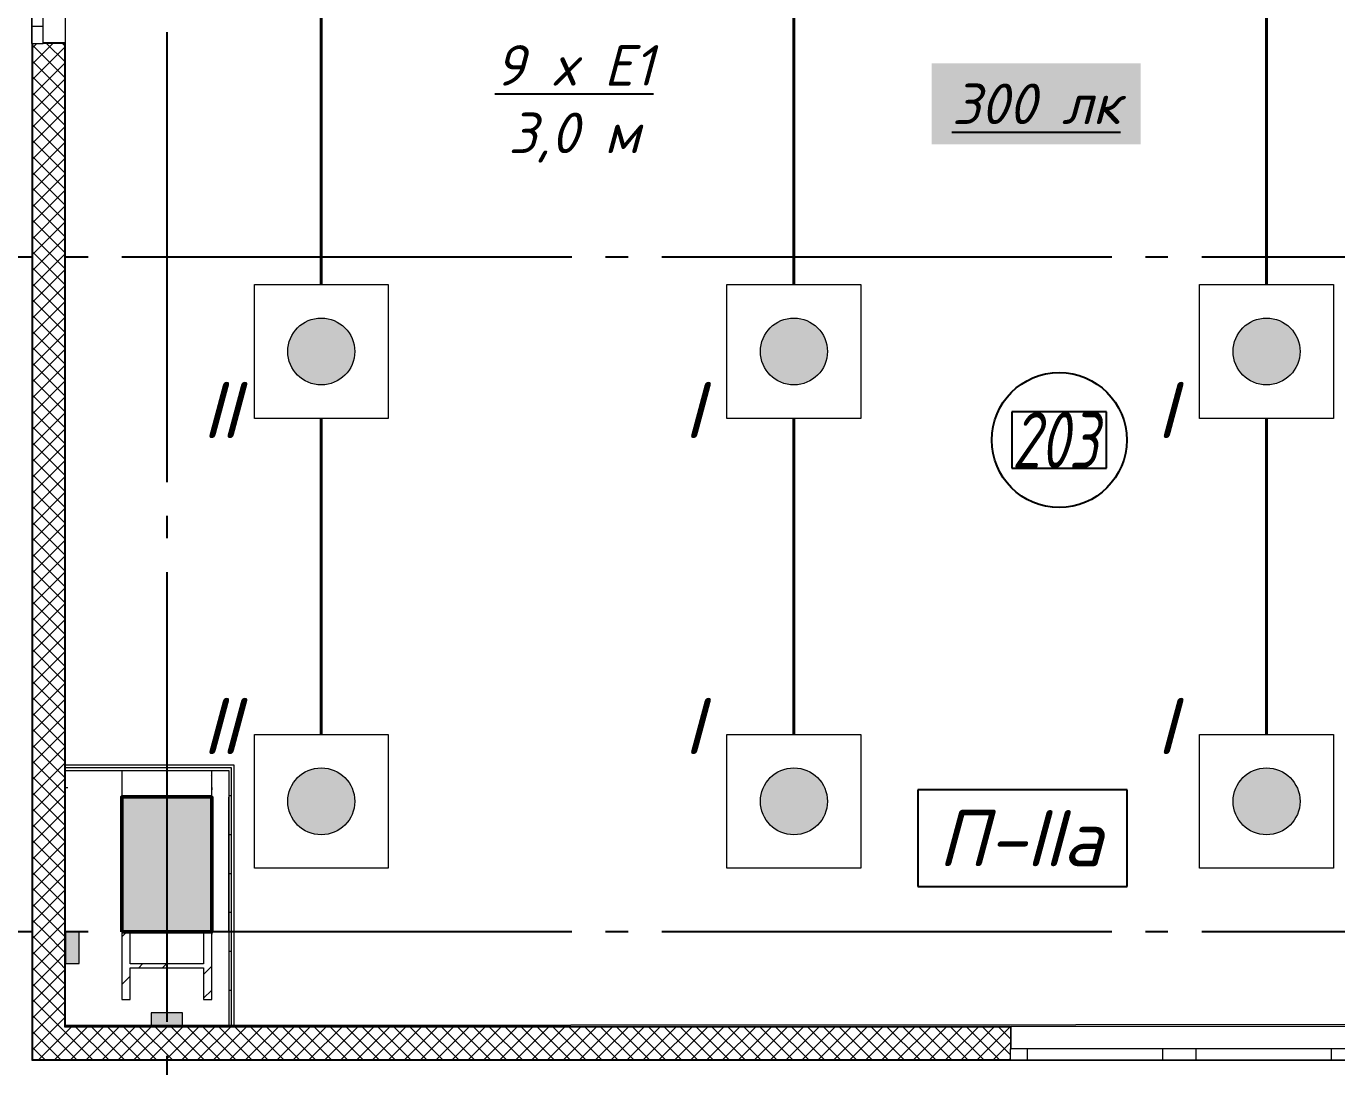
# Model space of a CAD drawing. Header units: millimetres. Extents: x 0 to 1286, y 0 to 420.
# Drawn here: x 91.9 to 150.2, y 93.6 to 139.8 of the extents above; entities that cross this region are included whole.
import ezdxf

# ---------------------------------------------------------------- set-up
doc = ezdxf.new("R2010")
doc.units = ezdxf.units.MM
doc.linetypes.add('ГОСТ 2.303 5', pattern=[24, 20, -1.5, 1, -1.5])
doc.linetypes.add('СПКБ-0000-000-АР#002$0$Achse', pattern=[2300, 0, -800, 1500, 0])
for name, color, linetype in [('Viewport2ForCustomObjects_0', 7, 'Continuous'), ('Номер помещения', 7, 'Continuous'), ('СПКБ-0000-000-АР#002$0$Колонны новые', 7, 'Continuous'), ('СПКБ-0000-000-АР#002$0$Колонны существующие', 7, 'Continuous'), ('СПКБ-0000-000-АР#002$0$Окна ArchiCAD', 7, 'Continuous'), ('СПКБ-0000-000-АР#002$0$Перекрытие новые', 7, 'Continuous'), ('СПКБ-0000-000-АР#002$0$Стены', 7, 'Continuous'), ('СПКБ-0000-000-АР#002$0$Фахверк', 7, 'Continuous'), ('Строительные оси', 7, 'Continuous'), ('ЭО_РАБОЧЕЕ ОСВЕЩЕНИЕ', 7, 'Continuous')]:
    doc.layers.add(name, color=color, linetype=linetype)
for name, color, linetype, lineweight, true_color in [('СПКБ-0000-000-АР#002$0$Колонны новые_Ном._пера__108', 7, 'Continuous', 13, 0xfd8379), ('СПКБ-0000-000-АР#002$0$Колонны существующие_Ном._пера__102', 7, 'Continuous', 13, 0xcccccc), ('СПКБ-0000-000-АР#002$0$Окна ArchiCAD_Ном._пера__68', 7, 'Continuous', 20, 0xfd4435), ('СПКБ-0000-000-АР#002$0$Перекрытие новые_Ном._пера__161', 7, 'Continuous', 13, 0xe11606), ('СПКБ-0000-000-АР#002$0$Стены_Ном._пера__68', 7, 'Continuous', 20, 0xfd4435), ('СПКБ-0000-000-АР#002$0$Фахверк_Ном._пера__102', 7, 'Continuous', 13, 0xcccccc)]:
    doc.layers.add(name, color=color, linetype=linetype, lineweight=lineweight, true_color=true_color)
for name, color, linetype, lineweight in [('СПКБ-0000-000-АР#002$0$Колонны новые_Ном._пера__20', 1, 'Continuous', 20), ('СПКБ-0000-000-АР#002$0$Колонны существующие_Ном._пера__141', 7, 'Continuous', 50), ('СПКБ-0000-000-АР#002$0$Окна ArchiCAD_Ном._пера__6', 5, 'Continuous', 9), ('СПКБ-0000-000-АР#002$0$Стены_Ном._пера__1', 7, 'Continuous', 13), ('СПКБ-0000-000-АР#002$0$Стены_Ном._пера__20', 1, 'Continuous', 20), ('СПКБ-0000-000-АР#002$0$Фахверк_Ном._пера__1', 7, 'Continuous', 13)]:
    doc.layers.add(name, color=color, linetype=linetype, lineweight=lineweight)
doc.styles.add('1.8', font='isocpeui.ttf', dxfattribs={"height": 1.8})
doc.styles.add('2.5', font='isocpeui.ttf')
doc.styles.add('CustomTextStyle10', font='isocpeui.ttf', dxfattribs={"width": 0.737479, "height": 2.5})
doc.styles.add('CustomTextStyle85', font='isocpeui.ttf', dxfattribs={"height": 2.5})
pattern_1 = [(45, (0, 0), (-35.35534, 35.35534), []), (135, (0, 0), (35.35534, 35.35534), [])]
pattern_2 = [(0, (0, 0), (0, 173.2051), [0, -100]), (0, (50, 86.6), (0, 173.2051), [0, -100])]
pattern_3 = [(45, (0, 0), (-159.099, 159.099), []), (45, (-53.03, 53.03), (-159.099, 159.099), [])]

# ---------------------------------------------------------------- blocks, each defined once
blk = doc.blocks.new('*E728')
at = {"layer": 'Номер помещения', "color": 7, "linetype": 'Continuous', "true_color": 0xffffff}
for p, q in [((-197.802, 1.973), (-202.002, 1.973)), ((-202.002, 1.973), (-202.002, -0.527)), ((-197.802, -0.527), (-197.802, 1.973)), ((-202.002, -0.527), (-197.802, -0.527)), ((-202.002, -0.527), (-202.002, -0.527))]:
    blk.add_line(p, q, dxfattribs=at)
at = {"layer": 'Номер помещения', "color": 6, "linetype": 'Continuous'}
for p, q in [((-196.887, -14.822), (-206.193, -14.822)), ((-206.193, -14.822), (-206.193, -19.122)), ((-196.887, -19.122), (-196.887, -14.822)), ((-206.193, -19.122), (-196.887, -19.122))]:
    blk.add_line(p, q, dxfattribs=at)
blk.add_circle((-199.902, 0.723), 3, dxfattribs=at)
at = {"layer": 'Строительные оси', "color": 3, "linetype": 'ГОСТ 2.303 5', "lineweight": 25}
for p, q in [((-239.569, 258.857), (-239.569, -45.143)), ((186.431, 8.857), (-283.569, 8.857)), ((186.431, -21.143), (-283.569, -21.143))]:
    blk.add_line(p, q, dxfattribs=at)
at = {"layer": 'ЭО_РАБОЧЕЕ ОСВЕЩЕНИЕ', "color": 5, "lineweight": 40}
for p, q in [((-232.703, 7.635), (-232.703, 21.68)), ((-211.695, 7.635), (-211.695, 21.68)), ((-190.688, 21.68), (-190.688, 7.635)), ((-232.703, -12.361), (-232.703, 1.685)), ((-211.695, -12.361), (-211.695, 1.685)), ((-190.688, 1.685), (-190.688, -12.361))]:
    blk.add_line(p, q, dxfattribs=at)
at = {"layer": 'ЭО_РАБОЧЕЕ ОСВЕЩЕНИЕ', "color": 7, "lineweight": 0}
for p, q in [((-235.678, 7.635), (-229.728, 7.635)), ((-235.678, 1.685), (-235.678, 7.635)), ((-229.728, 7.635), (-229.728, 1.685)), ((-214.67, 7.635), (-208.72, 7.635)), ((-214.67, 1.685), (-214.67, 7.635)), ((-208.72, 7.635), (-208.72, 1.685)), ((-193.663, 7.635), (-187.713, 7.635)), ((-193.663, 1.685), (-193.663, 7.635)), ((-187.713, 7.635), (-187.713, 1.685)), ((-229.728, 1.685), (-235.678, 1.685)), ((-208.72, 1.685), (-214.67, 1.685)), ((-187.713, 1.685), (-193.663, 1.685)), ((-235.678, -12.361), (-229.728, -12.361)), ((-235.678, -18.311), (-235.678, -12.361)), ((-229.728, -12.361), (-229.728, -18.311)), ((-214.67, -12.361), (-208.72, -12.361)), ((-214.67, -18.311), (-214.67, -12.361)), ((-208.72, -12.361), (-208.72, -18.311)), ((-193.663, -12.361), (-187.713, -12.361)), ((-193.663, -18.311), (-193.663, -12.361)), ((-187.713, -12.361), (-187.713, -18.311)), ((-229.728, -18.311), (-235.678, -18.311)), ((-208.72, -18.311), (-214.67, -18.311)), ((-187.713, -18.311), (-193.663, -18.311))]:
    blk.add_line(p, q, dxfattribs=at)
for centre in [(-232.703, 4.66), (-211.695, 4.66), (-190.688, 4.66), (-232.703, -15.336), (-211.695, -15.336), (-190.688, -15.336)]:
    blk.add_circle(centre, 1.488, dxfattribs=at)
at = {"layer": 'ЭО_РАБОЧЕЕ ОСВЕЩЕНИЕ', "color": 5, "lineweight": 40}
for points in [[(-233.6, 5.847), (-233.803, 5.662), (-231.604, 5.662)], [(-233.366, 5.991), (-233.6, 5.847), (-231.807, 5.847)], [(-233.6, 5.847), (-231.807, 5.847), (-231.604, 5.662)], [(-233.11, 6.09), (-233.366, 5.991), (-232.04, 5.991)], [(-233.366, 5.991), (-232.04, 5.991), (-231.807, 5.847)], [(-232.841, 6.141), (-233.11, 6.09), (-232.296, 6.09)], [(-233.11, 6.09), (-232.296, 6.09), (-232.04, 5.991)], [(-232.841, 6.141), (-232.566, 6.141), (-232.296, 6.09)], [(-212.592, 5.847), (-212.795, 5.662), (-210.596, 5.662)], [(-212.358, 5.991), (-212.592, 5.847), (-210.799, 5.847)], [(-212.592, 5.847), (-210.799, 5.847), (-210.596, 5.662)], [(-212.103, 6.09), (-212.358, 5.991), (-211.032, 5.991)], [(-212.358, 5.991), (-211.032, 5.991), (-210.799, 5.847)], [(-211.833, 6.141), (-212.103, 6.09), (-211.288, 6.09)], [(-212.103, 6.09), (-211.288, 6.09), (-211.032, 5.991)], [(-211.833, 6.141), (-211.558, 6.141), (-211.288, 6.09)], [(-191.584, 5.847), (-191.787, 5.662), (-189.588, 5.662)], [(-191.351, 5.991), (-191.584, 5.847), (-189.791, 5.847)], [(-191.584, 5.847), (-189.791, 5.847), (-189.588, 5.662)], [(-191.095, 6.09), (-191.351, 5.991), (-190.025, 5.991)], [(-191.351, 5.991), (-190.025, 5.991), (-189.791, 5.847)], [(-190.825, 6.141), (-191.095, 6.09), (-190.28, 6.09)], [(-191.095, 6.09), (-190.28, 6.09), (-190.025, 5.991)], [(-190.825, 6.141), (-190.55, 6.141), (-190.28, 6.09)], [(-233.968, 5.443), (-234.09, 5.197), (-231.316, 5.197)], [(-233.803, 5.662), (-233.968, 5.443), (-231.439, 5.443)], [(-233.968, 5.443), (-231.439, 5.443), (-231.316, 5.197)], [(-233.803, 5.662), (-231.604, 5.662), (-231.439, 5.443)], [(-212.96, 5.443), (-213.082, 5.197), (-210.308, 5.197)], [(-212.795, 5.662), (-212.96, 5.443), (-210.431, 5.443)], [(-212.96, 5.443), (-210.431, 5.443), (-210.308, 5.197)], [(-212.795, 5.662), (-210.596, 5.662), (-210.431, 5.443)], [(-191.952, 5.443), (-192.075, 5.197), (-189.301, 5.197)], [(-191.787, 5.662), (-191.952, 5.443), (-189.423, 5.443)], [(-191.952, 5.443), (-189.423, 5.443), (-189.301, 5.197)], [(-191.787, 5.662), (-189.588, 5.662), (-189.423, 5.443)], [(-234.165, 4.933), (-234.191, 4.66), (-231.216, 4.66)], [(-234.09, 5.197), (-234.165, 4.933), (-231.241, 4.933)], [(-234.165, 4.933), (-231.241, 4.933), (-231.216, 4.66)], [(-234.09, 5.197), (-231.316, 5.197), (-231.241, 4.933)], [(-213.158, 4.933), (-213.183, 4.66), (-210.208, 4.66)], [(-213.082, 5.197), (-213.158, 4.933), (-210.233, 4.933)], [(-213.158, 4.933), (-210.233, 4.933), (-210.208, 4.66)], [(-213.082, 5.197), (-210.308, 5.197), (-210.233, 4.933)], [(-192.15, 4.933), (-192.175, 4.66), (-189.2, 4.66)], [(-192.075, 5.197), (-192.15, 4.933), (-189.225, 4.933)], [(-192.15, 4.933), (-189.225, 4.933), (-189.2, 4.66)], [(-192.075, 5.197), (-189.301, 5.197), (-189.225, 4.933)], [(-234.191, 4.66), (-234.165, 4.386), (-231.241, 4.386)], [(-234.191, 4.66), (-231.216, 4.66), (-231.241, 4.386)], [(-234.165, 4.386), (-234.09, 4.122), (-231.316, 4.122)], [(-234.165, 4.386), (-231.241, 4.386), (-231.316, 4.122)], [(-234.09, 4.122), (-233.968, 3.877), (-231.439, 3.877)], [(-234.09, 4.122), (-231.316, 4.122), (-231.439, 3.877)], [(-213.183, 4.66), (-213.158, 4.386), (-210.233, 4.386)], [(-213.183, 4.66), (-210.208, 4.66), (-210.233, 4.386)], [(-213.158, 4.386), (-213.082, 4.122), (-210.308, 4.122)], [(-213.158, 4.386), (-210.233, 4.386), (-210.308, 4.122)], [(-213.082, 4.122), (-212.96, 3.877), (-210.431, 3.877)], [(-213.082, 4.122), (-210.308, 4.122), (-210.431, 3.877)], [(-192.175, 4.66), (-192.15, 4.386), (-189.225, 4.386)], [(-192.175, 4.66), (-189.2, 4.66), (-189.225, 4.386)], [(-192.15, 4.386), (-192.075, 4.122), (-189.301, 4.122)], [(-192.15, 4.386), (-189.225, 4.386), (-189.301, 4.122)], [(-192.075, 4.122), (-191.952, 3.877), (-189.423, 3.877)], [(-192.075, 4.122), (-189.301, 4.122), (-189.423, 3.877)], [(-233.968, 3.877), (-233.803, 3.658), (-231.604, 3.658)], [(-233.968, 3.877), (-231.439, 3.877), (-231.604, 3.658)], [(-233.803, 3.658), (-233.6, 3.473), (-231.807, 3.473)], [(-233.803, 3.658), (-231.604, 3.658), (-231.807, 3.473)], [(-212.96, 3.877), (-212.795, 3.658), (-210.596, 3.658)], [(-212.96, 3.877), (-210.431, 3.877), (-210.596, 3.658)], [(-212.795, 3.658), (-212.592, 3.473), (-210.799, 3.473)], [(-212.795, 3.658), (-210.596, 3.658), (-210.799, 3.473)], [(-191.952, 3.877), (-191.787, 3.658), (-189.588, 3.658)], [(-191.952, 3.877), (-189.423, 3.877), (-189.588, 3.658)], [(-191.787, 3.658), (-191.584, 3.473), (-189.791, 3.473)], [(-191.787, 3.658), (-189.588, 3.658), (-189.791, 3.473)], [(-233.6, 3.473), (-233.366, 3.328), (-232.04, 3.328)], [(-233.6, 3.473), (-231.807, 3.473), (-232.04, 3.328)], [(-233.366, 3.328), (-233.11, 3.229), (-232.296, 3.229)], [(-233.366, 3.328), (-232.04, 3.328), (-232.296, 3.229)], [(-233.11, 3.229), (-232.841, 3.178), (-232.566, 3.178)], [(-233.11, 3.229), (-232.296, 3.229), (-232.566, 3.178)], [(-212.592, 3.473), (-212.358, 3.328), (-211.032, 3.328)], [(-212.592, 3.473), (-210.799, 3.473), (-211.032, 3.328)], [(-212.358, 3.328), (-212.103, 3.229), (-211.288, 3.229)], [(-212.358, 3.328), (-211.032, 3.328), (-211.288, 3.229)], [(-212.103, 3.229), (-211.833, 3.178), (-211.558, 3.178)], [(-212.103, 3.229), (-211.288, 3.229), (-211.558, 3.178)], [(-191.584, 3.473), (-191.351, 3.328), (-190.025, 3.328)], [(-191.584, 3.473), (-189.791, 3.473), (-190.025, 3.328)], [(-191.351, 3.328), (-191.095, 3.229), (-190.28, 3.229)], [(-191.351, 3.328), (-190.025, 3.328), (-190.28, 3.229)], [(-191.095, 3.229), (-190.825, 3.178), (-190.55, 3.178)], [(-191.095, 3.229), (-190.28, 3.229), (-190.55, 3.178)], [(-233.11, -13.905), (-233.366, -14.004), (-232.04, -14.004)], [(-232.841, -13.855), (-233.11, -13.905), (-232.296, -13.905)], [(-233.11, -13.905), (-232.296, -13.905), (-232.04, -14.004)], [(-232.841, -13.855), (-232.566, -13.855), (-232.296, -13.905)], [(-212.103, -13.905), (-212.358, -14.004), (-211.032, -14.004)], [(-211.833, -13.855), (-212.103, -13.905), (-211.288, -13.905)], [(-212.103, -13.905), (-211.288, -13.905), (-211.032, -14.004)], [(-211.833, -13.855), (-211.558, -13.855), (-211.288, -13.905)], [(-191.095, -13.905), (-191.351, -14.004), (-190.025, -14.004)], [(-190.825, -13.855), (-191.095, -13.905), (-190.28, -13.905)], [(-191.095, -13.905), (-190.28, -13.905), (-190.025, -14.004)], [(-190.825, -13.855), (-190.55, -13.855), (-190.28, -13.905)], [(-233.968, -14.553), (-234.09, -14.798), (-231.316, -14.798)], [(-233.803, -14.334), (-233.968, -14.553), (-231.439, -14.553)], [(-233.968, -14.553), (-231.439, -14.553), (-231.316, -14.798)], [(-233.6, -14.149), (-233.803, -14.334), (-231.604, -14.334)], [(-233.803, -14.334), (-231.604, -14.334), (-231.439, -14.553)], [(-233.366, -14.004), (-233.6, -14.149), (-231.807, -14.149)], [(-233.6, -14.149), (-231.807, -14.149), (-231.604, -14.334)], [(-233.366, -14.004), (-232.04, -14.004), (-231.807, -14.149)], [(-212.96, -14.553), (-213.082, -14.798), (-210.308, -14.798)], [(-212.795, -14.334), (-212.96, -14.553), (-210.431, -14.553)], [(-212.96, -14.553), (-210.431, -14.553), (-210.308, -14.798)], [(-212.592, -14.149), (-212.795, -14.334), (-210.596, -14.334)], [(-212.795, -14.334), (-210.596, -14.334), (-210.431, -14.553)], [(-212.358, -14.004), (-212.592, -14.149), (-210.799, -14.149)], [(-212.592, -14.149), (-210.799, -14.149), (-210.596, -14.334)], [(-212.358, -14.004), (-211.032, -14.004), (-210.799, -14.149)], [(-191.952, -14.553), (-192.075, -14.798), (-189.301, -14.798)], [(-191.787, -14.334), (-191.952, -14.553), (-189.423, -14.553)], [(-191.952, -14.553), (-189.423, -14.553), (-189.301, -14.798)], [(-191.584, -14.149), (-191.787, -14.334), (-189.588, -14.334)], [(-191.787, -14.334), (-189.588, -14.334), (-189.423, -14.553)], [(-191.351, -14.004), (-191.584, -14.149), (-189.791, -14.149)], [(-191.584, -14.149), (-189.791, -14.149), (-189.588, -14.334)], [(-191.351, -14.004), (-190.025, -14.004), (-189.791, -14.149)], [(-234.165, -15.062), (-234.191, -15.336), (-231.216, -15.336)], [(-234.09, -14.798), (-234.165, -15.062), (-231.241, -15.062)], [(-234.165, -15.062), (-231.241, -15.062), (-231.216, -15.336)], [(-234.09, -14.798), (-231.316, -14.798), (-231.241, -15.062)], [(-213.158, -15.062), (-213.183, -15.336), (-210.208, -15.336)], [(-213.082, -14.798), (-213.158, -15.062), (-210.233, -15.062)], [(-213.158, -15.062), (-210.233, -15.062), (-210.208, -15.336)], [(-213.082, -14.798), (-210.308, -14.798), (-210.233, -15.062)], [(-192.15, -15.062), (-192.175, -15.336), (-189.2, -15.336)], [(-192.075, -14.798), (-192.15, -15.062), (-189.225, -15.062)], [(-192.15, -15.062), (-189.225, -15.062), (-189.2, -15.336)], [(-192.075, -14.798), (-189.301, -14.798), (-189.225, -15.062)], [(-234.191, -15.336), (-234.165, -15.609), (-231.241, -15.609)], [(-234.191, -15.336), (-231.216, -15.336), (-231.241, -15.609)], [(-234.165, -15.609), (-234.09, -15.873), (-231.316, -15.873)], [(-234.165, -15.609), (-231.241, -15.609), (-231.316, -15.873)], [(-213.183, -15.336), (-213.158, -15.609), (-210.233, -15.609)], [(-213.183, -15.336), (-210.208, -15.336), (-210.233, -15.609)], [(-213.158, -15.609), (-213.082, -15.873), (-210.308, -15.873)], [(-213.158, -15.609), (-210.233, -15.609), (-210.308, -15.873)], [(-192.175, -15.336), (-192.15, -15.609), (-189.225, -15.609)], [(-192.175, -15.336), (-189.2, -15.336), (-189.225, -15.609)], [(-192.15, -15.609), (-192.075, -15.873), (-189.301, -15.873)], [(-192.15, -15.609), (-189.225, -15.609), (-189.301, -15.873)], [(-234.09, -15.873), (-233.968, -16.119), (-231.439, -16.119)], [(-234.09, -15.873), (-231.316, -15.873), (-231.439, -16.119)], [(-233.968, -16.119), (-233.803, -16.338), (-231.604, -16.338)], [(-233.968, -16.119), (-231.439, -16.119), (-231.604, -16.338)], [(-213.082, -15.873), (-212.96, -16.119), (-210.431, -16.119)], [(-213.082, -15.873), (-210.308, -15.873), (-210.431, -16.119)], [(-212.96, -16.119), (-212.795, -16.338), (-210.596, -16.338)], [(-212.96, -16.119), (-210.431, -16.119), (-210.596, -16.338)], [(-192.075, -15.873), (-191.952, -16.119), (-189.423, -16.119)], [(-192.075, -15.873), (-189.301, -15.873), (-189.423, -16.119)], [(-191.952, -16.119), (-191.787, -16.338), (-189.588, -16.338)], [(-191.952, -16.119), (-189.423, -16.119), (-189.588, -16.338)], [(-233.803, -16.338), (-233.6, -16.523), (-231.807, -16.523)], [(-233.803, -16.338), (-231.604, -16.338), (-231.807, -16.523)], [(-233.6, -16.523), (-233.366, -16.667), (-232.04, -16.667)], [(-233.6, -16.523), (-231.807, -16.523), (-232.04, -16.667)], [(-233.366, -16.667), (-233.11, -16.766), (-232.296, -16.766)], [(-233.366, -16.667), (-232.04, -16.667), (-232.296, -16.766)], [(-233.11, -16.766), (-232.841, -16.817), (-232.566, -16.817)], [(-233.11, -16.766), (-232.296, -16.766), (-232.566, -16.817)], [(-212.795, -16.338), (-212.592, -16.523), (-210.799, -16.523)], [(-212.795, -16.338), (-210.596, -16.338), (-210.799, -16.523)], [(-212.592, -16.523), (-212.358, -16.667), (-211.032, -16.667)], [(-212.592, -16.523), (-210.799, -16.523), (-211.032, -16.667)], [(-212.358, -16.667), (-212.103, -16.766), (-211.288, -16.766)], [(-212.358, -16.667), (-211.032, -16.667), (-211.288, -16.766)], [(-212.103, -16.766), (-211.833, -16.817), (-211.558, -16.817)], [(-212.103, -16.766), (-211.288, -16.766), (-211.558, -16.817)], [(-191.787, -16.338), (-191.584, -16.523), (-189.791, -16.523)], [(-191.787, -16.338), (-189.588, -16.338), (-189.791, -16.523)], [(-191.584, -16.523), (-191.351, -16.667), (-190.025, -16.667)], [(-191.584, -16.523), (-189.791, -16.523), (-190.025, -16.667)], [(-191.351, -16.667), (-191.095, -16.766), (-190.28, -16.766)], [(-191.351, -16.667), (-190.025, -16.667), (-190.28, -16.766)], [(-191.095, -16.766), (-190.825, -16.817), (-190.55, -16.817)], [(-191.095, -16.766), (-190.28, -16.766), (-190.55, -16.817)]]:
    blk.add_solid(points, dxfattribs=at)
at = {"layer": 'Номер помещения', "color": 7, "linetype": 'Continuous', "style": 'CustomTextStyle10', "width": 0.737479}
blk.add_text('203', height=2.5, dxfattribs=at).set_placement((-202.002, -0.527))
at = {"layer": 'Номер помещения', "color": 7, "linetype": 'Continuous', "style": 'CustomTextStyle85'}
blk.add_text('П-IIа', height=2.5, dxfattribs=at).set_placement((-205.293, -18.222))
blk = doc.blocks.new('СПКБ-0000-000-АР#002$0$Перекрытие_1', base_point=(-24406.7, -2530.4))
at = {"layer": 'СПКБ-0000-000-АР#002$0$Перекрытие новые_Ном._пера__161', "color": 12, "linetype": 'Continuous', "lineweight": 13, "true_color": 0xe11606, "flags": 128}
blk.add_lwpolyline([(293.1, -2514.3), (-24406.7, -2530.4), (-24406.7, 18886.6), (-23534.6, 18885.7), (-23534.6, 17144.7), (-22883.9, 17144.7), (-21026.9, 17144.7), (-20022.9, 17144.7), (-20022.9, 20246.7), (-17951.9, 20246.7), (-17956.9, 25286.1), (17852.7, 25286.1)], dxfattribs=at)
blk = doc.blocks.new('СПКБ-0000-000-АР#002$0$Двустворчатое Окно 19')
at = {"layer": 'СПКБ-0000-000-АР#002$0$Окна ArchiCAD_Ном._пера__6', "color": 5, "linetype": 'Continuous', "lineweight": 9}
for p, q in [((-747, 100), (747, 100)), ((-750, 0), (-675, 0)), ((-675, 0), (-675, -50)), ((-675, 0), (-75, 0)), ((-75, -50), (-75, 0)), ((-75, 0), (0, 0)), ((0, 0), (75, 0)), ((75, 0), (75, -50)), ((75, 0), (675, 0)), ((675, -50), (675, 0)), ((675, 0), (750, 0)), ((-750, -50), (750, -50)), ((-675, -50), (-750, -50)), ((-75, -50), (-675, -50)), ((0, -50), (-75, -50)), ((75, -50), (0, -50)), ((675, -50), (75, -50)), ((750, -50), (675, -50))]:
    blk.add_line(p, q, dxfattribs=at)
at = {"layer": 'СПКБ-0000-000-АР#002$0$Окна ArchiCAD_Ном._пера__68', "color": 20, "linetype": 'Continuous', "lineweight": 20, "true_color": 0xfd4435}
for p, q in [((-750, -47), (-750, 0)), ((750, -47), (750, 0)), ((-750, -50), (-750, -47)), ((750, -50), (750, -47))]:
    blk.add_line(p, q, dxfattribs=at)
blk = doc.blocks.new('СПКБ-0000-000-АР#002$0$Стена_2', base_point=(-24406.7, 25306.1))
at = {"layer": 'СПКБ-0000-000-АР#002$0$Стены_Ном._пера__68', "linetype": 'Continuous', "lineweight": 20, "true_color": 0xfd4435}
for points in [[(-24556.7, -2114.3), (-24553.7, -2114.3), (-24553.7, 1835.7), (-24556.7, 1835.7)], [(-24406.7, 1835.7), (-24406.7, 1838.7), (-24506.7, 1838.7), (-24506.7, 1835.7), (-24409.7, 1835.7)], [(-24409.7, -2114.3), (-24406.7, -2114.3), (-24406.7, 1835.7), (-24409.7, 1835.7)], [(-24556.7, -2114.3), (-24556.7, -2254.3), (-24553.7, -2254.3), (-24553.7, -2114.3)], [(-24409.7, -2254.3), (-24406.9, -2254.3), (-24406.9, -2114.3), (-24409.7, -2114.3)], [(-24556.7, -2254.3), (-24556.7, -2684.3), (-24553.7, -2681.3), (-24553.7, -2254.3)], [(-24406.7, -2534.3), (-24406.7, -2254.3), (-24409.7, -2254.3), (-24409.7, -2537.3)]]:
    blk.add_hatch(color=20, dxfattribs=at).paths.add_polyline_path(points)
h = blk.add_hatch(dxfattribs=at)
h.set_pattern_fill('СЕТКА_5X5_ДИАГОНАЛЬНАЯ', color=20, style=0, pattern_type=2)
h.set_pattern_definition(pattern_1)
h.paths.add_polyline_path([(-24553.7, -2114.3), (-24409.7, -2114.3), (-24409.7, 1835.7), (-24506.7, 1835.7), (-24553.7, 1835.7)])
h = blk.add_hatch(dxfattribs=at)
h.set_pattern_fill('СЕТКА_5X5_ДИАГОНАЛЬНАЯ', color=20, style=0, pattern_type=2)
h.set_pattern_definition(pattern_1)
h.paths.add_polyline_path([(-24553.7, -2114.3), (-24553.7, -2254.3), (-24409.7, -2254.3), (-24409.7, -2114.3)])
h = blk.add_hatch(dxfattribs=at)
h.set_pattern_fill('СЕТКА_5X5_ДИАГОНАЛЬНАЯ', color=20, style=0, pattern_type=2)
h.set_pattern_definition(pattern_1)
h.paths.add_polyline_path([(-24409.7, -2537.3), (-24409.7, -2254.3), (-24553.7, -2254.3), (-24553.7, -2681.3)])
at = {"layer": 'СПКБ-0000-000-АР#002$0$Стены_Ном._пера__68', "color": 20, "linetype": 'Continuous', "lineweight": 20, "true_color": 0xfd4435}
for p, q in [((-24556.7, 1835.7), (-24553.7, 1835.7)), ((-24553.7, 1835.7), (-24553.7, -2114.3)), ((-24553.7, 1835.7), (-24506.7, 1835.7)), ((-24506.7, 1838.7), (-24406.7, 1838.7)), ((-24506.7, 1835.7), (-24506.7, 1838.7)), ((-24409.7, 1835.7), (-24506.7, 1835.7)), ((-24409.7, -2114.3), (-24409.7, 1835.7)), ((-24406.7, 1835.7), (-24406.7, 1838.7)), ((-24553.7, -2114.3), (-24553.7, -2254.3)), ((-24409.7, -2254.3), (-24409.7, -2114.3)), ((-24553.7, -2254.3), (-24553.7, -2681.3)), ((-24409.7, -2537.3), (-24409.7, -2254.3))]:
    blk.add_line(p, q, dxfattribs=at)
at = {"layer": 'СПКБ-0000-000-АР#002$0$Стены_Ном._пера__68', "color": 20, "linetype": 'Continuous', "lineweight": 20, "true_color": 0xfd4435, "flags": 128}
for points in [[(-24556.7, 1835.7), (-24556.7, -2684.3)], [(-24406.7, -2114.3), (-24406.7, 1835.7)], [(-24406.7, -2534.3), (-24406.7, -2254.3)]]:
    blk.add_lwpolyline(points, dxfattribs=at)
at = {"layer": 'СПКБ-0000-000-АР#002$0$Окна ArchiCAD', "color": 5, "linetype": 'Continuous', "lineweight": 9, "xscale": -1, "zscale": 1000, "rotation": 270}
blk.add_blockref('СПКБ-0000-000-АР#002$0$Двустворчатое Окно 19', (-24506.7, 2585.7), dxfattribs=at)
blk = doc.blocks.new('СПКБ-0000-000-АР#002$0$Стена_239', base_point=(-24406.7, -1472))
at = {"layer": 'СПКБ-0000-000-АР#002$0$Стены_Ном._пера__20', "linetype": 'Continuous', "lineweight": 20}
h = blk.add_hatch(dxfattribs=at)
h.set_pattern_fill('ШТУКАТУРКА', color=1, style=0, pattern_type=2)
h.set_pattern_definition(pattern_2)
h.paths.add_polyline_path([(-23656.9, -1372), (-24406.7, -1372), (-24406.7, -1384), (-23668.9, -1384)])
h = blk.add_hatch(dxfattribs=at)
h.set_pattern_fill('ШТУКАТУРКА', color=1, style=0, pattern_type=2)
h.set_pattern_definition(pattern_2)
h.paths.add_polyline_path([(-24406.7, -1397), (-23681.9, -1397), (-23668.9, -1384), (-24406.7, -1384)])
at = {"layer": 'СПКБ-0000-000-АР#002$0$Стены_Ном._пера__1', "color": 7, "linetype": 'Continuous', "lineweight": 13, "flags": 128}
blk.add_lwpolyline([(-24406.7, -1472), (-24406.7, -1397)], dxfattribs=at)
at = {"layer": 'СПКБ-0000-000-АР#002$0$Стены_Ном._пера__1', "color": 7, "linetype": 'СПКБ-0000-000-АР#002$0$Achse', "lineweight": 13, "flags": 128}
blk.add_lwpolyline([(-24406.7, -1472), (-23756.9, -1472)], dxfattribs=at)
at = {"layer": 'СПКБ-0000-000-АР#002$0$Стены_Ном._пера__20', "color": 1, "linetype": 'Continuous', "lineweight": 20, "flags": 128}
for points in [[(-23656.9, -1372), (-24406.7, -1372)], [(-24406.7, -1384), (-24406.7, -1372)], [(-24406.7, -1397), (-24406.7, -1384)]]:
    blk.add_lwpolyline(points, dxfattribs=at)
at = {"layer": 'СПКБ-0000-000-АР#002$0$Стены_Ном._пера__68', "color": 20, "linetype": 'Continuous', "lineweight": 20, "true_color": 0xfd4435}
for p, q in [((-23668.9, -1384), (-24406.7, -1384)), ((-24406.7, -1397), (-23681.9, -1397))]:
    blk.add_line(p, q, dxfattribs=at)
blk = doc.blocks.new('СПКБ-0000-000-АР#002$0$Стена_240', base_point=(-23756.9, -1472))
at = {"layer": 'СПКБ-0000-000-АР#002$0$Стены_Ном._пера__20', "linetype": 'Continuous', "lineweight": 20}
h = blk.add_hatch(dxfattribs=at)
h.set_pattern_fill('ШТУКАТУРКА', color=1, style=0, pattern_type=2)
h.set_pattern_definition(pattern_2)
h.paths.add_polyline_path([(-23681.9, -1397), (-23681.9, -1514.3), (-23668.9, -1514.3), (-23668.9, -1384)])
h = blk.add_hatch(dxfattribs=at)
h.set_pattern_fill('ШТУКАТУРКА', color=1, style=0, pattern_type=2)
h.set_pattern_definition(pattern_2)
h.paths.add_polyline_path([(-23656.9, -1514.3), (-23656.9, -1372), (-23668.9, -1384), (-23668.9, -1514.3)])
h = blk.add_hatch(dxfattribs=at)
h.set_pattern_fill('ШТУКАТУРКА', color=1, style=0, pattern_type=2)
h.set_pattern_definition(pattern_2)
h.paths.add_polyline_path([(-23668.9, -2114.3), (-23668.9, -1514.3), (-23681.9, -1514.3), (-23681.9, -2114.3)])
h = blk.add_hatch(dxfattribs=at)
h.set_pattern_fill('ШТУКАТУРКА', color=1, style=0, pattern_type=2)
h.set_pattern_definition(pattern_2)
h.paths.add_polyline_path([(-23656.9, -2114.3), (-23656.9, -1514.3), (-23668.9, -1514.3), (-23668.9, -2114.3)])
h = blk.add_hatch(dxfattribs=at)
h.set_pattern_fill('ШТУКАТУРКА', color=1, style=0, pattern_type=2)
h.set_pattern_definition(pattern_2)
h.paths.add_polyline_path([(-23681.9, -2114.3), (-23681.9, -2534.7), (-23668.9, -2534.7), (-23668.9, -2114.3)])
h = blk.add_hatch(dxfattribs=at)
h.set_pattern_fill('ШТУКАТУРКА', color=1, style=0, pattern_type=2)
h.set_pattern_definition(pattern_2)
h.paths.add_polyline_path([(-23656.9, -2534.7), (-23656.9, -2114.3), (-23668.9, -2114.3), (-23668.9, -2534.7)])
at = {"layer": 'СПКБ-0000-000-АР#002$0$Стены_Ном._пера__1', "color": 7, "linetype": 'СПКБ-0000-000-АР#002$0$Achse', "lineweight": 13, "flags": 128}
for points in [[(-23756.9, -1472), (-23756.9, -1514.3)], [(-23756.9, -2114.3), (-23756.9, -2534.7)]]:
    blk.add_lwpolyline(points, dxfattribs=at)
at = {"layer": 'СПКБ-0000-000-АР#002$0$Стены_Ном._пера__1', "color": 7, "linetype": 'Continuous', "lineweight": 13, "flags": 128}
blk.add_lwpolyline([(-23756.9, -2534.7), (-23681.9, -2534.7)], dxfattribs=at)
at = {"layer": 'СПКБ-0000-000-АР#002$0$Стены_Ном._пера__20', "color": 1, "linetype": 'Continuous', "lineweight": 20, "flags": 128}
for points in [[(-23656.9, -2534.7), (-23656.9, -1372)], [(-23681.9, -2534.7), (-23668.9, -2534.7)], [(-23668.9, -2534.7), (-23656.9, -2534.7)]]:
    blk.add_lwpolyline(points, dxfattribs=at)
at = {"layer": 'СПКБ-0000-000-АР#002$0$Стены_Ном._пера__68', "color": 20, "linetype": 'Continuous', "lineweight": 20, "true_color": 0xfd4435}
for p, q in [((-23681.9, -1397), (-23681.9, -1514.3)), ((-23668.9, -1514.3), (-23668.9, -1384)), ((-23681.9, -2114.3), (-23681.9, -1514.3)), ((-23681.9, -1514.3), (-23681.9, -2114.3)), ((-23668.9, -2114.3), (-23668.9, -1514.3)), ((-23681.9, -2114.3), (-23681.9, -2534.7)), ((-23668.9, -2534.7), (-23668.9, -2114.3))]:
    blk.add_line(p, q, dxfattribs=at)
blk = doc.blocks.new('СПКБ-0000-000-АР#002$0$Колонна_1', base_point=(-23956.9, -1814.3))
at = {"layer": 'СПКБ-0000-000-АР#002$0$Колонны существующие_Ном._пера__102', "linetype": 'Continuous', "lineweight": 13, "true_color": 0xcccccc}
blk.add_hatch(color=254, dxfattribs=at).paths.add_polyline_path([(-24156.9, -2114.3), (-23756.9, -2114.3), (-23756.9, -1514.3), (-24156.9, -1514.3)])
at = {"layer": 'СПКБ-0000-000-АР#002$0$Колонны существующие_Ном._пера__141', "color": 7, "linetype": 'Continuous', "lineweight": 50, "flags": 128}
blk.add_lwpolyline([(-24156.9, -2114.3), (-23756.9, -2114.3), (-23756.9, -1514.3), (-24156.9, -1514.3)], close=True, dxfattribs=at)
blk = doc.blocks.new('СПКБ-0000-000-АР#002$0$Колонна_23', base_point=(-23956.9, -2264.3))
at = {"layer": 'СПКБ-0000-000-АР#002$0$Колонны новые_Ном._пера__108', "linetype": 'Continuous', "lineweight": 13, "true_color": 0xfd8379}
h = blk.add_hatch(dxfattribs=at)
h.set_pattern_fill('СТАЛЬ', color=11, style=0, pattern_type=2)
h.set_pattern_definition(pattern_3)
h.paths.add_polyline_path([(-23756.9, -2414.3), (-23756.9, -2114.3), (-23793.5, -2114.3), (-23793.5, -2255.5), (-24120.2, -2255.5), (-24120.2, -2114.3), (-24156.9, -2114.3), (-24156.9, -2414.3), (-24120.2, -2414.3), (-24120.2, -2273), (-23793.5, -2273), (-23793.5, -2414.3)])
at = {"layer": 'СПКБ-0000-000-АР#002$0$Колонны новые_Ном._пера__20', "color": 1, "linetype": 'Continuous', "lineweight": 20}
for p, q in [((-24120.2, -2114.3), (-24156.9, -2114.3)), ((-24156.9, -2114.3), (-24156.9, -2414.3)), ((-24120.2, -2255.5), (-24120.2, -2114.3)), ((-23756.9, -2114.3), (-23793.5, -2114.3)), ((-23793.5, -2114.3), (-23793.5, -2255.5)), ((-23756.9, -2414.3), (-23756.9, -2114.3)), ((-23793.5, -2255.5), (-24120.2, -2255.5)), ((-24120.2, -2414.3), (-24120.2, -2273)), ((-24120.2, -2273), (-23793.5, -2273)), ((-23793.5, -2273), (-23793.5, -2414.3)), ((-24156.9, -2414.3), (-24120.2, -2414.3)), ((-23793.5, -2414.3), (-23756.9, -2414.3))]:
    blk.add_line(p, q, dxfattribs=at)
blk = doc.blocks.new('СПКБ-0000-000-АР#002$0$Колонна_24', base_point=(-24156.9, -1456.8))
at = {"layer": 'СПКБ-0000-000-АР#002$0$Колонны новые_Ном._пера__108', "linetype": 'Continuous', "lineweight": 13, "true_color": 0xfd8379}
h = blk.add_hatch(dxfattribs=at)
h.set_pattern_fill('СТАЛЬ', color=11, style=0, pattern_type=2)
h.set_pattern_definition(pattern_3)
h.paths.add_polyline_path([(-23756.9, -1397.9), (-23758.9, -1397.9), (-23758.9, -1510.9), (-24154.9, -1510.9), (-24154.9, -1397.9), (-24156.9, -1397.9), (-24156.9, -1510.9), (-24156.9, -1512.9), (-24154.9, -1512.9), (-23758.9, -1512.9), (-23756.9, -1512.9), (-23756.9, -1510.9)])
at = {"layer": 'СПКБ-0000-000-АР#002$0$Колонны новые_Ном._пера__20', "color": 1, "linetype": 'Continuous', "lineweight": 20}
for p, q in [((-24154.9, -1397.9), (-24156.9, -1397.9)), ((-24156.9, -1397.9), (-24156.9, -1510.9)), ((-24154.9, -1510.9), (-24154.9, -1397.9)), ((-23756.9, -1397.9), (-23758.9, -1397.9)), ((-23758.9, -1397.9), (-23758.9, -1510.9)), ((-23756.9, -1510.9), (-23756.9, -1397.9)), ((-24156.9, -1510.9), (-24156.9, -1512.9)), ((-24156.9, -1512.9), (-24154.9, -1512.9)), ((-23758.9, -1510.9), (-24154.9, -1510.9)), ((-24154.9, -1512.9), (-23758.9, -1512.9)), ((-23758.9, -1512.9), (-23756.9, -1512.9)), ((-23756.9, -1512.9), (-23756.9, -1510.9))]:
    blk.add_line(p, q, dxfattribs=at)
blk = doc.blocks.new('СПКБ-0000-000-АР#002$0$Стена_265', base_point=(-24406.7, -2534.3))
at = {"layer": 'СПКБ-0000-000-АР#002$0$Стены_Ном._пера__68', "linetype": 'Continuous', "lineweight": 20, "true_color": 0xfd4435}
h = blk.add_hatch(dxfattribs=at)
h.set_pattern_fill('СЕТКА_5X5_ДИАГОНАЛЬНАЯ', color=20, style=0, pattern_type=2)
h.set_pattern_definition(pattern_1)
h.paths.add_polyline_path([(-24409.7, -2537.3), (-24553.7, -2681.3), (-20206.9, -2681.3), (-20206.9, -2634.3), (-20206.9, -2537.3)])
for points in [[(-24406.7, -2534.3), (-24409.7, -2537.3), (-20206.9, -2537.3), (-20206.9, -2534.3)], [(-20203.9, -2534.3), (-20206.9, -2534.3), (-20206.9, -2537.3), (-20206.9, -2634.3), (-20203.9, -2634.3)], [(-24553.7, -2681.3), (-24556.7, -2684.3), (-20206.9, -2684.3), (-20206.9, -2681.3)]]:
    blk.add_hatch(color=20, dxfattribs=at).paths.add_polyline_path(points)
at = {"layer": 'СПКБ-0000-000-АР#002$0$Стены_Ном._пера__68', "color": 20, "linetype": 'Continuous', "lineweight": 20, "true_color": 0xfd4435}
for p, q in [((-20206.9, -2537.3), (-24409.7, -2537.3)), ((-20206.9, -2534.3), (-20203.9, -2534.3)), ((-20206.9, -2537.3), (-20206.9, -2634.3)), ((-20203.9, -2634.3), (-20203.9, -2534.3)), ((-20206.9, -2634.3), (-20203.9, -2634.3)), ((-20206.9, -2681.3), (-20206.9, -2634.3)), ((-24553.7, -2681.3), (-20206.9, -2681.3)), ((-20206.9, -2684.3), (-20206.9, -2681.3))]:
    blk.add_line(p, q, dxfattribs=at)
at = {"layer": 'СПКБ-0000-000-АР#002$0$Стены_Ном._пера__68', "color": 20, "linetype": 'Continuous', "lineweight": 20, "true_color": 0xfd4435, "flags": 128}
for points in [[(-20206.9, -2534.3), (-24406.7, -2534.3)], [(-24556.7, -2684.3), (-20206.9, -2684.3)]]:
    blk.add_lwpolyline(points, dxfattribs=at)
at = {"layer": 'СПКБ-0000-000-АР#002$0$Окна ArchiCAD', "color": 5, "linetype": 'Continuous', "lineweight": 9, "xscale": -1, "zscale": 1000}
blk.add_blockref('СПКБ-0000-000-АР#002$0$Двустворчатое Окно 19', (-19456.9, -2634.3), dxfattribs=at)
blk = doc.blocks.new('СПКБ-0000-000-АР#002$0$Колонна_121', base_point=(-23956.9, -2504.3))
at = {"layer": 'СПКБ-0000-000-АР#002$0$Фахверк_Ном._пера__102', "linetype": 'Continuous', "lineweight": 13, "true_color": 0xcccccc}
blk.add_hatch(color=254, dxfattribs=at).paths.add_polyline_path([(-24026.9, -2534.3), (-23886.9, -2534.3), (-23886.9, -2474.3), (-24026.9, -2474.3)])
at = {"layer": 'СПКБ-0000-000-АР#002$0$Фахверк_Ном._пера__1', "color": 7, "linetype": 'Continuous', "lineweight": 13, "flags": 128}
blk.add_lwpolyline([(-24026.9, -2534.3), (-23886.9, -2534.3), (-23886.9, -2474.3), (-24026.9, -2474.3)], close=True, dxfattribs=at)
blk = doc.blocks.new('СПКБ-0000-000-АР#002$0$Колонна_153', base_point=(-24376.9, -2184.3))
at = {"layer": 'СПКБ-0000-000-АР#002$0$Фахверк_Ном._пера__102', "linetype": 'Continuous', "lineweight": 13, "true_color": 0xcccccc}
blk.add_hatch(color=254, dxfattribs=at).paths.add_polyline_path([(-24406.9, -2114.3), (-24406.9, -2254.3), (-24346.9, -2254.3), (-24346.9, -2114.3)])
at = {"layer": 'СПКБ-0000-000-АР#002$0$Фахверк_Ном._пера__1', "color": 7, "linetype": 'Continuous', "lineweight": 13, "flags": 128}
blk.add_lwpolyline([(-24406.9, -2114.3), (-24406.9, -2254.3), (-24346.9, -2254.3), (-24346.9, -2114.3)], close=True, dxfattribs=at)
blk = doc.blocks.new('*E727')
at = {"layer": 'СПКБ-0000-000-АР#002$0$Колонны новые', "color": 1, "lineweight": 20, "xscale": 0.01, "yscale": 0.01, "zscale": 0.01}
for name, p in [('СПКБ-0000-000-АР#002$0$Колонна_24', (34.75, 34.09)), ('СПКБ-0000-000-АР#002$0$Колонна_23', (36.75, 26.015))]:
    blk.add_blockref(name, p, dxfattribs=at)
at = {"layer": 'СПКБ-0000-000-АР#002$0$Колонны существующие', "color": 7, "lineweight": 50, "xscale": 0.01, "yscale": 0.01, "zscale": 0.01}
blk.add_blockref('СПКБ-0000-000-АР#002$0$Колонна_1', (36.75, 30.515), dxfattribs=at)
at = {"layer": 'СПКБ-0000-000-АР#002$0$Перекрытие новые', "color": 12, "linetype": 'Continuous', "lineweight": 13, "true_color": 0xe11606, "xscale": 0.01, "yscale": 0.01, "zscale": 0.01}
blk.add_blockref('СПКБ-0000-000-АР#002$0$Перекрытие_1', (32.251, 23.353), dxfattribs=at)
at = {"layer": 'СПКБ-0000-000-АР#002$0$Стены', "color": 20, "lineweight": 20, "true_color": 0xfd4435, "xscale": 0.01, "yscale": 0.01, "zscale": 0.01}
for name, p in [('СПКБ-0000-000-АР#002$0$Стена_2', (32.251, 301.719)), ('СПКБ-0000-000-АР#002$0$Стена_265', (32.251, 23.314))]:
    blk.add_blockref(name, p, dxfattribs=at)
at = {"layer": 'СПКБ-0000-000-АР#002$0$Стены', "color": 12, "lineweight": 50, "true_color": 0xdf0000, "xscale": 0.01, "yscale": 0.01, "zscale": 0.01}
for name, p in [('СПКБ-0000-000-АР#002$0$Стена_239', (32.251, 33.937)), ('СПКБ-0000-000-АР#002$0$Стена_240', (38.75, 33.937))]:
    blk.add_blockref(name, p, dxfattribs=at)
at = {"layer": 'СПКБ-0000-000-АР#002$0$Фахверк', "color": 7, "lineweight": 13, "xscale": 0.01, "yscale": 0.01, "zscale": 0.01}
for name, p in [('СПКБ-0000-000-АР#002$0$Колонна_153', (32.55, 26.815)), ('СПКБ-0000-000-АР#002$0$Колонна_121', (36.75, 23.615))]:
    blk.add_blockref(name, p, dxfattribs=at)

msp = doc.modelspace()

# ---------------------------------------------------------------- block references
msp.add_blockref('*E727', (61.438, 72.071))
at = {"layer": 'Viewport2ForCustomObjects_0'}
msp.add_blockref('*E728', (337.756, 120.729), dxfattribs=at)

# ---------------------------------------------------------------- texts
at = {"layer": 'ЭО_РАБОЧЕЕ ОСВЕЩЕНИЕ', "attachment_point": 5}
for s, insert, char_height, style in [('{\\L9 x Е1\\P}3,0 м', (116.294, 136.397), 1.8, '1.8'), ('II', (100.588, 122.791), 2.5, '2.5'), ('I', (121.596, 122.791), 2.5, '2.5'), ('I', (142.604, 122.791), 2.5, '2.5'), ('II', (100.588, 108.745), 2.5, '2.5'), ('I', (121.596, 108.745), 2.5, '2.5'), ('I', (142.604, 108.745), 2.5, '2.5')]:
    msp.add_mtext(s, dxfattribs=dict(at, insert=insert, char_height=char_height, style=style))
at = {"layer": 'ЭО_РАБОЧЕЕ ОСВЕЩЕНИЕ', "insert": (136.827, 136.397), "char_height": 1.8, "attachment_point": 5, "style": '1.8', "bg_fill": 1, "box_fill_scale": 1.5, "bg_fill_color": 7, "bg_fill_true_color": 16777215, "bg_fill_transparency": 0}
msp.add_mtext('{\\L300 лк}', dxfattribs=at)

doc.saveas('drawing.dxf')
